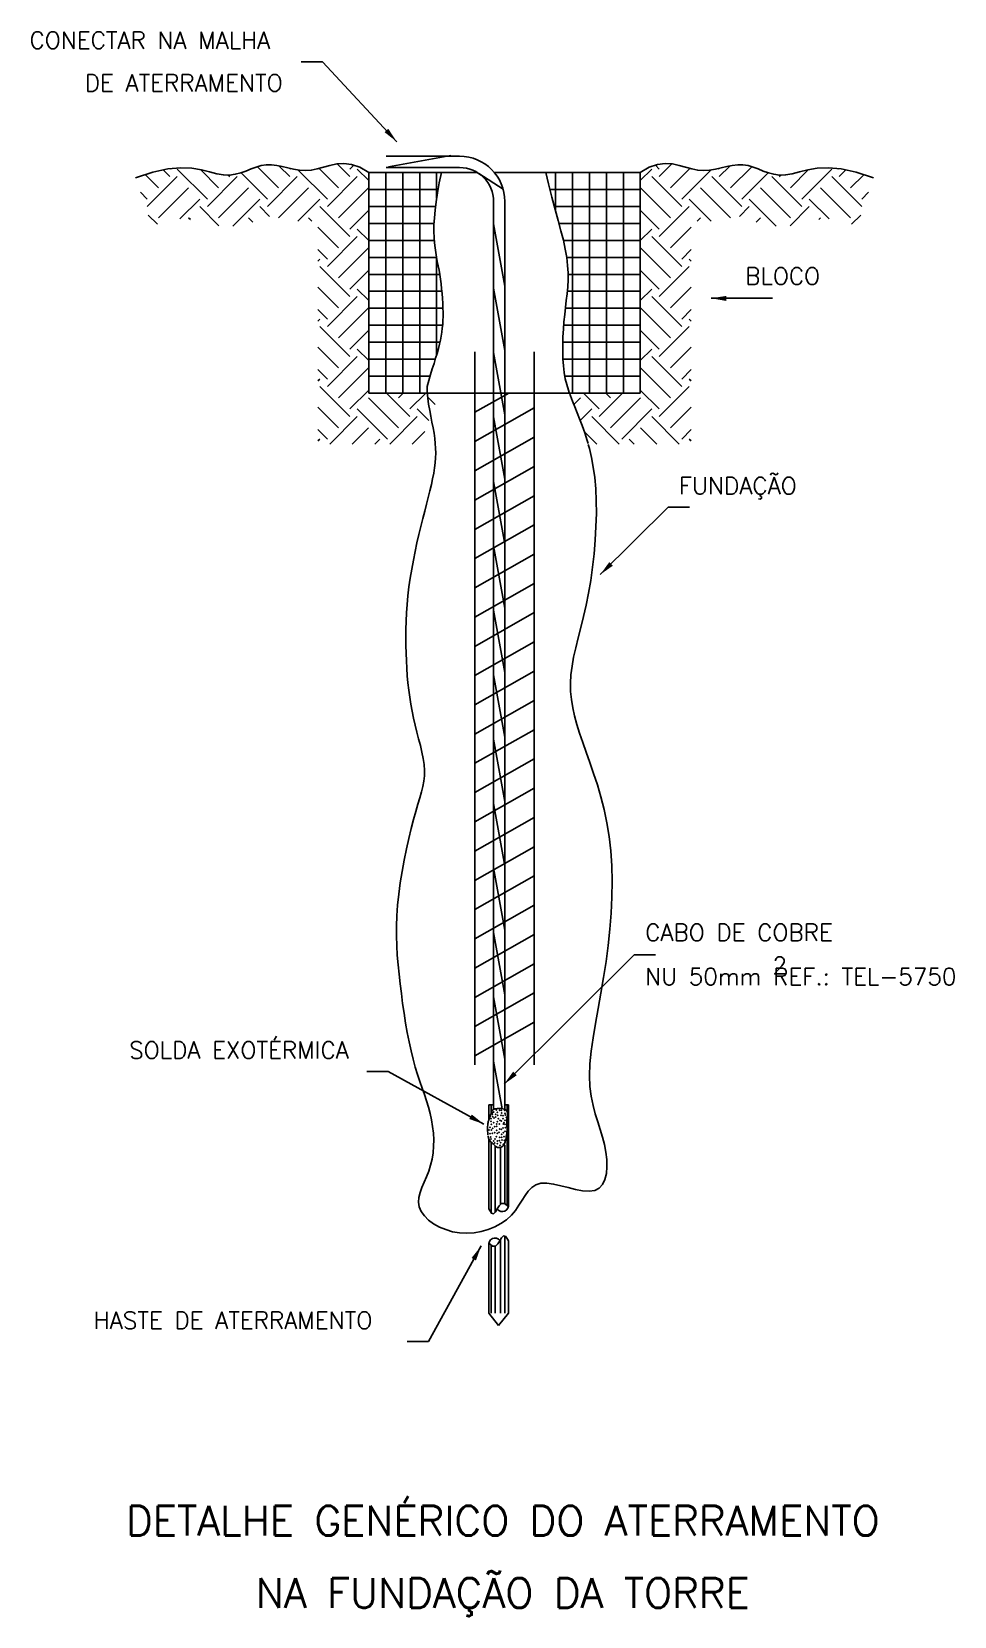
# Model space of a CAD drawing. Header units: millimetres. Extents: x -6581.2 to -6570.3, y -4698.7 to -4680.
import ezdxf
from ezdxf.enums import TextEntityAlignment as Align

# ---------------------------------------------------------------- set-up
doc = ezdxf.new("R2010")
doc.units = ezdxf.units.MM
doc.header["$LTSCALE"] = 10
doc.layers.add('Termotécnica', color=7, linetype='Continuous')
doc.styles.add('r140', font='romans.shx')
doc.styles.add('r80', font='romans.shx')

# ---------------------------------------------------------------- blocks, each defined once
blk = doc.blocks.new('*X2')
at = {"color": 0}
for p, q in [((5637.83, 3141.74), (5639.18, 3143.09)), ((5642.71, 3138.67), (5639.18, 3142.21)), ((5640.06, 3143.09), (5639.6, 3143.55)), ((5640.06, 3142.21), (5641.55, 3143.69)), ((5641.39, 3140.88), (5643.67, 3143.16)), ((5642.71, 3139.55), (5646.14, 3142.98)), ((5649.78, 3138.67), (5646.25, 3142.21)), ((5647.13, 3143.09), (5647.06, 3143.16)), ((5647.13, 3142.21), (5648.38, 3143.45)), ((5648.46, 3140.88), (5650.95, 3143.37)), ((5649.78, 3139.55), (5652.88, 3142.65)), ((5656.85, 3138.67), (5653.32, 3142.21)), ((5654.2, 3142.21), (5654.38, 3142.38)), ((5655.53, 3140.88), (5657.66, 3143.02)), ((5656.85, 3139.55), (5660.39, 3143.09)), ((5663.93, 3138.67), (5660.39, 3142.21)), ((5661.27, 3143.09), (5661.23, 3143.13)), ((5661.27, 3142.21), (5662.06, 3142.99)), ((5662.6, 3140.88), (5664.15, 3142.43)), ((5641.39, 3137.34), (5637.85, 3140.88)), ((5648.46, 3137.34), (5644.92, 3140.88)), ((5655.53, 3137.34), (5651.99, 3140.88)), ((5662.6, 3137.34), (5659.06, 3140.88)), ((5663.93, 3139.55), (5664.72, 3140.35)), ((5640.06, 3136.02), (5637.83, 3138.25)), ((5640.06, 3135.13), (5643.6, 3138.67)), ((5646.19, 3136.96), (5643.6, 3139.55)), ((5649.51, 3137.51), (5650.67, 3138.67)), ((5653.85, 3136.37), (5650.67, 3139.55)), ((5655.48, 3136.41), (5657.74, 3138.67)), ((5660.08, 3137.21), (5657.74, 3139.55)), ((5637.83, 3137.32), (5637.85, 3137.34)), ((5644.52, 3136.94), (5644.92, 3137.34)), ((5651.47, 3136.82), (5651.99, 3137.34)), ((5658.85, 3137.13), (5659.06, 3137.34)), ((5662.72, 3136.58), (5663.81, 3137.67)), ((5637.83, 3134.67), (5639.18, 3136.02)), ((5642.71, 3131.6), (5639.18, 3135.13)), ((5641.39, 3133.81), (5643.83, 3136.25)), ((5641.39, 3130.27), (5637.85, 3133.81)), ((5642.71, 3132.48), (5643.83, 3133.6)), ((5640.06, 3128.95), (5637.83, 3131.18)), ((5640.06, 3128.06), (5643.6, 3131.6)), ((5643.83, 3132.25), (5643.6, 3132.48)), ((5637.83, 3130.25), (5637.85, 3130.27)), ((5637.83, 3127.6), (5639.18, 3128.95)), ((5641.39, 3126.74), (5643.83, 3129.18)), ((5642.71, 3124.53), (5639.18, 3128.06)), ((5641.39, 3123.2), (5637.85, 3126.74)), ((5642.71, 3125.41), (5643.83, 3126.53)), ((5643.83, 3125.18), (5643.6, 3125.41)), ((5640.06, 3121.88), (5637.83, 3124.11)), ((5637.83, 3123.18), (5637.85, 3123.2)), ((5640.06, 3120.99), (5643.6, 3124.53)), ((5637.83, 3120.53), (5639.18, 3121.88)), ((5641.39, 3119.67), (5643.83, 3122.11)), ((5641.39, 3116.13), (5637.85, 3119.67)), ((5642.71, 3117.46), (5639.18, 3120.99)), ((5642.71, 3118.34), (5643.83, 3119.46)), ((5643.83, 3118.11), (5643.6, 3118.34)), ((5629.99, 3115.34), (5630.78, 3116.13)), ((5632.99, 3114.81), (5631.12, 3116.68)), ((5632.99, 3113.92), (5635.74, 3116.68)), ((5634.32, 3116.13), (5633.77, 3116.68)), ((5634.32, 3112.6), (5637.85, 3116.13)), ((5640.06, 3114.81), (5637.83, 3117.04)), ((5640.06, 3113.92), (5643.6, 3117.46)), ((5630.75, 3113.45), (5632.11, 3114.81)), ((5635.35, 3110.68), (5632.11, 3113.92)), ((5635.64, 3111.27), (5639.18, 3114.81)), ((5642.42, 3110.68), (5639.18, 3113.92)), ((5641.39, 3112.6), (5643.83, 3115.04)), ((5632.7, 3110.68), (5631.23, 3112.14)), ((5639.77, 3110.68), (5637.85, 3112.6)), ((5642.71, 3111.27), (5643.83, 3112.39)), ((5637.12, 3110.68), (5636.52, 3111.27)), ((5643.83, 3111.04), (5643.6, 3111.27))]:
    blk.add_line(p, q, dxfattribs=at)
blk = doc.blocks.new('*X1')
at = {"color": 0}
for p, q in [((5637.83, 3141.74), (5639.18, 3143.09)), ((5642.71, 3138.67), (5639.18, 3142.21)), ((5640.06, 3143.09), (5639.6, 3143.55)), ((5640.06, 3142.21), (5641.55, 3143.69)), ((5641.39, 3140.88), (5643.67, 3143.16)), ((5642.71, 3139.55), (5646.14, 3142.98)), ((5649.78, 3138.67), (5646.25, 3142.21)), ((5647.13, 3143.09), (5647.06, 3143.16)), ((5647.13, 3142.21), (5648.38, 3143.45)), ((5648.46, 3140.88), (5650.95, 3143.37)), ((5649.78, 3139.55), (5652.88, 3142.65)), ((5656.85, 3138.67), (5653.32, 3142.21)), ((5654.2, 3142.21), (5654.38, 3142.38)), ((5655.53, 3140.88), (5657.66, 3143.02)), ((5656.85, 3139.55), (5660.39, 3143.09)), ((5663.93, 3138.67), (5660.39, 3142.21)), ((5661.27, 3143.09), (5661.23, 3143.13)), ((5661.27, 3142.21), (5662.06, 3142.99)), ((5662.6, 3140.88), (5664.15, 3142.43)), ((5641.39, 3137.34), (5637.85, 3140.88)), ((5648.46, 3137.34), (5644.92, 3140.88)), ((5655.53, 3137.34), (5651.99, 3140.88)), ((5662.6, 3137.34), (5659.06, 3140.88)), ((5663.93, 3139.55), (5664.72, 3140.35)), ((5640.06, 3136.02), (5637.83, 3138.25)), ((5640.06, 3135.13), (5643.6, 3138.67)), ((5646.19, 3136.96), (5643.6, 3139.55)), ((5649.51, 3137.51), (5650.67, 3138.67)), ((5653.85, 3136.37), (5650.67, 3139.55)), ((5655.48, 3136.41), (5657.74, 3138.67)), ((5660.08, 3137.21), (5657.74, 3139.55)), ((5637.83, 3137.32), (5637.85, 3137.34)), ((5644.52, 3136.94), (5644.92, 3137.34)), ((5651.47, 3136.82), (5651.99, 3137.34)), ((5658.85, 3137.13), (5659.06, 3137.34)), ((5662.72, 3136.58), (5663.81, 3137.67)), ((5637.83, 3134.67), (5639.18, 3136.02)), ((5642.71, 3131.6), (5639.18, 3135.13)), ((5641.39, 3133.81), (5643.83, 3136.25)), ((5641.39, 3130.27), (5637.85, 3133.81)), ((5642.71, 3132.48), (5643.83, 3133.6)), ((5640.06, 3128.95), (5637.83, 3131.18)), ((5640.06, 3128.06), (5643.6, 3131.6)), ((5643.83, 3132.25), (5643.6, 3132.48)), ((5637.83, 3130.25), (5637.85, 3130.27)), ((5637.83, 3127.6), (5639.18, 3128.95)), ((5641.39, 3126.74), (5643.83, 3129.18)), ((5642.71, 3124.53), (5639.18, 3128.06)), ((5641.39, 3123.2), (5637.85, 3126.74)), ((5642.71, 3125.41), (5643.83, 3126.53)), ((5643.83, 3125.18), (5643.6, 3125.41)), ((5640.06, 3121.88), (5637.83, 3124.11)), ((5637.83, 3123.18), (5637.85, 3123.2)), ((5640.06, 3120.99), (5643.6, 3124.53)), ((5637.83, 3120.53), (5639.18, 3121.88)), ((5641.39, 3119.67), (5643.83, 3122.11)), ((5641.39, 3116.13), (5637.85, 3119.67)), ((5642.71, 3117.46), (5639.18, 3120.99)), ((5642.71, 3118.34), (5643.83, 3119.46)), ((5643.83, 3118.11), (5643.6, 3118.34)), ((5629.99, 3115.34), (5630.78, 3116.13)), ((5632.99, 3114.81), (5631.12, 3116.68)), ((5632.99, 3113.92), (5635.74, 3116.68)), ((5634.32, 3116.13), (5633.77, 3116.68)), ((5634.32, 3112.6), (5637.85, 3116.13)), ((5640.06, 3114.81), (5637.83, 3117.04)), ((5640.06, 3113.92), (5643.6, 3117.46)), ((5630.75, 3113.45), (5632.11, 3114.81)), ((5635.35, 3110.68), (5632.11, 3113.92)), ((5635.64, 3111.27), (5639.18, 3114.81)), ((5642.42, 3110.68), (5639.18, 3113.92)), ((5641.39, 3112.6), (5643.83, 3115.04)), ((5632.7, 3110.68), (5631.23, 3112.14)), ((5639.77, 3110.68), (5637.85, 3112.6)), ((5642.71, 3111.27), (5643.83, 3112.39)), ((5637.12, 3110.68), (5636.52, 3111.27)), ((5643.83, 3111.04), (5643.6, 3111.27))]:
    blk.add_line(p, q, dxfattribs=at)

msp = doc.modelspace()

# ---------------------------------------------------------------- linework, layer by layer
at = {"layer": 'Termotécnica', "color": 2}
for p, q in [((-6577.792, -4680.399), (-6578.042, -4680.399)), ((-6576.916, -4681.343), (-6577.792, -4680.399)), ((-6576.175, -4681.514), (-6577.039, -4681.514)), ((-6576.175, -4681.647), (-6577.039, -4681.647)), ((-6575.775, -4682.047), (-6575.775, -4692.75)), ((-6575.642, -4682.047), (-6575.642, -4692.75)), ((-6572.489, -4683.188), (-6573.211, -4683.188)), ((-6576.556, -4684.306), (-6574.881, -4684.306)), ((-6573.718, -4685.65), (-6574.518, -4686.445)), ((-6573.468, -4685.65), (-6573.718, -4685.65)), ((-6574.117, -4690.927), (-6575.651, -4692.452)), ((-6573.867, -4690.927), (-6574.117, -4690.927)), ((-6577.018, -4692.303), (-6577.268, -4692.303)), ((-6575.889, -4692.924), (-6577.018, -4692.303)), ((-6575.832, -4692.695), (-6575.832, -4692.877)), ((-6575.775, -4692.695), (-6575.832, -4692.695)), ((-6575.6, -4692.695), (-6575.642, -4692.695)), ((-6575.6, -4692.695), (-6575.6, -4693.866)), ((-6575.832, -4693.093), (-6575.832, -4693.923)), ((-6575.6, -4694.297), (-6575.6, -4695.15)), ((-6575.921, -4694.359), (-6576.542, -4695.487)), ((-6575.832, -4694.354), (-6575.832, -4695.15)), ((-6575.832, -4695.15), (-6575.716, -4695.295)), ((-6575.716, -4695.295), (-6575.6, -4695.15)), ((-6576.542, -4695.487), (-6576.792, -4695.487))]:
    msp.add_line(p, q, dxfattribs=at)
at = {"layer": 'Termotécnica', "color": 1}
for p, q in [((-6576.279, -4681.506), (-6577.014, -4681.64)), ((-6575.949, -4681.717), (-6575.662, -4681.902)), ((-6575.775, -4682.309), (-6575.642, -4683.044)), ((-6575.775, -4683.068), (-6575.642, -4683.803)), ((-6575.775, -4683.828), (-6575.642, -4684.563)), ((-6575.775, -4683.828), (-6575.642, -4684.563)), ((-6575.775, -4684.587), (-6575.642, -4685.322)), ((-6575.775, -4685.347), (-6575.642, -4686.082)), ((-6575.775, -4685.347), (-6575.642, -4686.082)), ((-6575.775, -4686.106), (-6575.642, -4686.841)), ((-6575.775, -4686.866), (-6575.642, -4687.601)), ((-6575.775, -4687.625), (-6575.642, -4688.36)), ((-6575.775, -4687.625), (-6575.642, -4688.36)), ((-6575.775, -4688.385), (-6575.642, -4689.119)), ((-6575.775, -4689.144), (-6575.642, -4689.879)), ((-6575.775, -4689.903), (-6575.642, -4690.638)), ((-6575.775, -4690.663), (-6575.642, -4691.398)), ((-6575.775, -4691.422), (-6575.642, -4692.157)), ((-6575.775, -4692.182), (-6575.674, -4692.741)), ((-6575.802, -4692.695), (-6575.802, -4692.788)), ((-6575.642, -4692.695), (-6575.642, -4692.75)), ((-6575.617, -4692.695), (-6575.617, -4692.774)), ((-6575.617, -4692.862), (-6575.617, -4693.88)), ((-6575.802, -4693.137), (-6575.802, -4693.969)), ((-6575.758, -4693.178), (-6575.758, -4693.963)), ((-6575.642, -4693.171), (-6575.642, -4693.86)), ((-6575.695, -4693.197), (-6575.695, -4693.872)), ((-6575.695, -4694.287), (-6575.695, -4695.15)), ((-6575.642, -4694.246), (-6575.642, -4695.15)), ((-6575.802, -4694.351), (-6575.802, -4695.15)), ((-6575.758, -4694.362), (-6575.758, -4695.15))]:
    msp.add_line(p, q, dxfattribs=at)
at = {"layer": 'Termotécnica', "color": 3}
for p, q in [((-6577.246, -4684.306), (-6577.246, -4681.706)), ((-6577.246, -4681.706), (-6575.966, -4681.706)), ((-6577.046, -4684.306), (-6577.046, -4681.706)), ((-6576.846, -4684.306), (-6576.846, -4681.706)), ((-6576.646, -4684.306), (-6576.646, -4681.706)), ((-6576.446, -4682.004), (-6576.446, -4681.706)), ((-6575.765, -4681.706), (-6574.046, -4681.706)), ((-6575.046, -4682.152), (-6575.046, -4681.706)), ((-6574.846, -4684.306), (-6574.846, -4681.706)), ((-6574.646, -4684.306), (-6574.646, -4681.706)), ((-6574.446, -4684.306), (-6574.446, -4681.706)), ((-6574.246, -4684.306), (-6574.246, -4681.706)), ((-6574.046, -4684.306), (-6574.046, -4681.706)), ((-6576.429, -4681.906), (-6577.246, -4681.906)), ((-6574.046, -4681.906), (-6575.111, -4681.906)), ((-6576.46, -4682.106), (-6577.246, -4682.106)), ((-6574.046, -4682.106), (-6575.058, -4682.106)), ((-6576.477, -4682.306), (-6577.246, -4682.306)), ((-6574.046, -4682.306), (-6575.004, -4682.306)), ((-6576.474, -4682.506), (-6577.246, -4682.506)), ((-6574.046, -4682.506), (-6574.953, -4682.506)), ((-6576.447, -4682.706), (-6577.246, -4682.706)), ((-6576.446, -4683.854), (-6576.446, -4682.713)), ((-6574.046, -4682.706), (-6574.913, -4682.706)), ((-6576.409, -4682.906), (-6577.246, -4682.906)), ((-6574.046, -4682.906), (-6574.898, -4682.906)), ((-6576.384, -4683.106), (-6577.246, -4683.106)), ((-6574.046, -4683.106), (-6574.907, -4683.106)), ((-6576.372, -4683.306), (-6577.246, -4683.306)), ((-6574.046, -4683.306), (-6574.929, -4683.306)), ((-6576.376, -4683.506), (-6577.246, -4683.506)), ((-6574.046, -4683.506), (-6574.949, -4683.506)), ((-6576.407, -4683.706), (-6577.246, -4683.706)), ((-6575.996, -4683.819), (-6575.996, -4692.225)), ((-6575.296, -4683.819), (-6575.296, -4692.225)), ((-6574.046, -4683.706), (-6574.96, -4683.706)), ((-6576.462, -4683.906), (-6577.246, -4683.906)), ((-6574.046, -4683.906), (-6574.959, -4683.906)), ((-6576.523, -4684.106), (-6577.246, -4684.106)), ((-6574.046, -4684.106), (-6574.936, -4684.106)), ((-6576.556, -4684.306), (-6577.246, -4684.306)), ((-6575.996, -4684.532), (-6575.597, -4684.306)), ((-6574.046, -4684.306), (-6574.881, -4684.306)), ((-6575.996, -4684.877), (-6575.296, -4684.48)), ((-6575.996, -4685.222), (-6575.296, -4684.825)), ((-6575.996, -4685.567), (-6575.296, -4685.17)), ((-6575.996, -4685.912), (-6575.296, -4685.515)), ((-6575.996, -4686.257), (-6575.296, -4685.86)), ((-6575.996, -4686.601), (-6575.296, -4686.205)), ((-6575.996, -4686.946), (-6575.296, -4686.549)), ((-6575.996, -4687.291), (-6575.296, -4686.894)), ((-6575.996, -4687.636), (-6575.296, -4687.239)), ((-6575.996, -4687.981), (-6575.296, -4687.584)), ((-6575.996, -4688.326), (-6575.296, -4687.929)), ((-6575.996, -4688.67), (-6575.296, -4688.274)), ((-6575.996, -4689.015), (-6575.296, -4688.618)), ((-6575.996, -4689.36), (-6575.296, -4688.963)), ((-6575.996, -4689.705), (-6575.296, -4689.308)), ((-6575.996, -4690.05), (-6575.296, -4689.653)), ((-6575.996, -4690.395), (-6575.296, -4689.998)), ((-6575.996, -4690.739), (-6575.296, -4690.343)), ((-6575.996, -4691.084), (-6575.296, -4690.688)), ((-6575.996, -4691.429), (-6575.296, -4691.032)), ((-6575.996, -4691.774), (-6575.296, -4691.377)), ((-6575.996, -4692.119), (-6575.296, -4691.722))]:
    msp.add_line(p, q, dxfattribs=at)
at = {"layer": 'Termotécnica', "color": 4}
for points in [[(-6577.246, -4681.706), (-6577.352, -4681.644), (-6577.449, -4681.61), (-6577.54, -4681.599), (-6577.624, -4681.605), (-6577.704, -4681.621), (-6577.779, -4681.643), (-6577.852, -4681.664), (-6577.923, -4681.679), (-6577.993, -4681.683), (-6578.063, -4681.678), (-6578.131, -4681.667), (-6578.199, -4681.651), (-6578.265, -4681.636), (-6578.33, -4681.623), (-6578.393, -4681.614), (-6578.455, -4681.614), (-6578.515, -4681.624), (-6578.574, -4681.642), (-6578.633, -4681.664), (-6578.693, -4681.688), (-6578.755, -4681.71), (-6578.819, -4681.727), (-6578.886, -4681.736), (-6578.958, -4681.734), (-6579.035, -4681.72), (-6579.121, -4681.697), (-6579.218, -4681.674), (-6579.331, -4681.656), (-6579.461, -4681.65), (-6579.613, -4681.663), (-6579.789, -4681.7), (-6579.993, -4681.77)], [(-6574.046, -4681.706), (-6573.94, -4681.644), (-6573.843, -4681.61), (-6573.752, -4681.599), (-6573.668, -4681.605), (-6573.588, -4681.621), (-6573.513, -4681.643), (-6573.44, -4681.664), (-6573.369, -4681.679), (-6573.299, -4681.683), (-6573.229, -4681.678), (-6573.161, -4681.667), (-6573.093, -4681.651), (-6573.027, -4681.636), (-6572.962, -4681.623), (-6572.899, -4681.614), (-6572.837, -4681.614), (-6572.777, -4681.624), (-6572.718, -4681.642), (-6572.659, -4681.664), (-6572.599, -4681.688), (-6572.537, -4681.71), (-6572.473, -4681.727), (-6572.406, -4681.736), (-6572.334, -4681.734), (-6572.257, -4681.72), (-6572.171, -4681.697), (-6572.074, -4681.674), (-6571.961, -4681.656), (-6571.831, -4681.65), (-6571.679, -4681.663), (-6571.503, -4681.7), (-6571.299, -4681.77)]]:
    msp.add_lwpolyline(points, dxfattribs=at)
at = {"layer": 'Termotécnica', "color": 2}
for points in [[(-6576.559, -4684.227), (-6576.538, -4684.156), (-6576.517, -4684.087), (-6576.497, -4684.021), (-6576.477, -4683.957), (-6576.459, -4683.896), (-6576.441, -4683.838), (-6576.426, -4683.782), (-6576.412, -4683.73), (-6576.401, -4683.68), (-6576.391, -4683.633), (-6576.384, -4683.587), (-6576.379, -4683.542), (-6576.375, -4683.497), (-6576.372, -4683.451), (-6576.371, -4683.403), (-6576.371, -4683.354), (-6576.372, -4683.301), (-6576.374, -4683.247), (-6576.377, -4683.19), (-6576.382, -4683.133), (-6576.387, -4683.075), (-6576.393, -4683.018), (-6576.4, -4682.961), (-6576.408, -4682.907), (-6576.418, -4682.855), (-6576.428, -4682.804), (-6576.438, -4682.754), (-6576.448, -4682.703), (-6576.457, -4682.65), (-6576.465, -4682.594), (-6576.472, -4682.534), (-6576.477, -4682.47), (-6576.479, -4682.399), (-6576.478, -4682.323), (-6576.473, -4682.239), (-6576.465, -4682.148), (-6576.453, -4682.05), (-6576.437, -4681.944), (-6576.415, -4681.829), (-6576.388, -4681.706)], [(-6574.884, -4684.297), (-6574.893, -4684.272), (-6574.913, -4684.205), (-6574.93, -4684.136), (-6574.943, -4684.063), (-6574.953, -4683.985), (-6574.959, -4683.903), (-6574.961, -4683.818), (-6574.961, -4683.731), (-6574.958, -4683.642), (-6574.953, -4683.554), (-6574.946, -4683.466), (-6574.937, -4683.38), (-6574.928, -4683.297), (-6574.918, -4683.216), (-6574.909, -4683.135), (-6574.902, -4683.054), (-6574.898, -4682.972), (-6574.898, -4682.888), (-6574.903, -4682.8), (-6574.913, -4682.707), (-6574.93, -4682.61), (-6574.953, -4682.505), (-6574.981, -4682.393), (-6575.014, -4682.271), (-6575.049, -4682.14), (-6575.088, -4681.996), (-6575.128, -4681.839), (-6575.16, -4681.706)], [(-6576.559, -4684.227), (-6576.557, -4684.296), (-6576.55, -4684.367), (-6576.541, -4684.438), (-6576.528, -4684.509), (-6576.515, -4684.579), (-6576.501, -4684.647), (-6576.488, -4684.714), (-6576.477, -4684.778), (-6576.468, -4684.84), (-6576.462, -4684.899), (-6576.458, -4684.956), (-6576.457, -4685.013), (-6576.458, -4685.07), (-6576.463, -4685.128), (-6576.47, -4685.188), (-6576.48, -4685.251), (-6576.493, -4685.316), (-6576.508, -4685.385), (-6576.526, -4685.458), (-6576.545, -4685.535), (-6576.566, -4685.615), (-6576.587, -4685.699), (-6576.61, -4685.786), (-6576.633, -4685.878), (-6576.655, -4685.973), (-6576.678, -4686.072), (-6576.699, -4686.174), (-6576.72, -4686.277), (-6576.739, -4686.381), (-6576.757, -4686.486), (-6576.772, -4686.591), (-6576.785, -4686.694), (-6576.795, -4686.796), (-6576.802, -4686.896), (-6576.807, -4686.995), (-6576.81, -4687.092), (-6576.811, -4687.187), (-6576.81, -4687.28), (-6576.807, -4687.372), (-6576.803, -4687.462), (-6576.798, -4687.55), (-6576.792, -4687.637), (-6576.784, -4687.722), (-6576.774, -4687.807), (-6576.763, -4687.89), (-6576.75, -4687.973), (-6576.735, -4688.056), (-6576.718, -4688.138), (-6576.699, -4688.22), (-6576.678, -4688.302), (-6576.658, -4688.382), (-6576.638, -4688.461), (-6576.62, -4688.539), (-6576.606, -4688.613), (-6576.595, -4688.685), (-6576.59, -4688.753), (-6576.591, -4688.818), (-6576.597, -4688.88), (-6576.608, -4688.943), (-6576.624, -4689.008), (-6576.644, -4689.077), (-6576.666, -4689.153), (-6576.691, -4689.237), (-6576.718, -4689.332), (-6576.746, -4689.438), (-6576.774, -4689.555), (-6576.802, -4689.679), (-6576.828, -4689.81), (-6576.853, -4689.944), (-6576.875, -4690.079), (-6576.893, -4690.212), (-6576.907, -4690.343), (-6576.916, -4690.468), (-6576.92, -4690.589), (-6576.92, -4690.705), (-6576.917, -4690.82), (-6576.91, -4690.932), (-6576.901, -4691.044), (-6576.889, -4691.156), (-6576.876, -4691.269), (-6576.862, -4691.384), (-6576.847, -4691.5), (-6576.83, -4691.617), (-6576.812, -4691.732), (-6576.792, -4691.845), (-6576.771, -4691.954), (-6576.748, -4692.059), (-6576.724, -4692.158), (-6576.698, -4692.251), (-6576.671, -4692.338), (-6576.644, -4692.42), (-6576.617, -4692.498), (-6576.59, -4692.574), (-6576.565, -4692.649), (-6576.543, -4692.723), (-6576.523, -4692.798), (-6576.506, -4692.874), (-6576.494, -4692.951), (-6576.485, -4693.029), (-6576.481, -4693.107), (-6576.482, -4693.184), (-6576.488, -4693.26), (-6576.499, -4693.335), (-6576.517, -4693.407), (-6576.54, -4693.476), (-6576.567, -4693.543), (-6576.594, -4693.607), (-6576.62, -4693.669), (-6576.642, -4693.73), (-6576.656, -4693.788), (-6576.66, -4693.845), (-6576.651, -4693.9), (-6576.627, -4693.954), (-6576.59, -4694.006), (-6576.541, -4694.054), (-6576.482, -4694.098), (-6576.414, -4694.136), (-6576.339, -4694.167), (-6576.259, -4694.191), (-6576.175, -4694.205), (-6576.09, -4694.209), (-6576.004, -4694.203), (-6575.92, -4694.188), (-6575.838, -4694.165), (-6575.761, -4694.134), (-6575.688, -4694.095), (-6575.623, -4694.05), (-6575.565, -4693.998), (-6575.517, -4693.94), (-6575.476, -4693.88), (-6575.439, -4693.82), (-6575.403, -4693.763), (-6575.366, -4693.712), (-6575.324, -4693.669), (-6575.276, -4693.637), (-6575.218, -4693.62), (-6575.148, -4693.619), (-6575.069, -4693.63), (-6574.984, -4693.649), (-6574.896, -4693.672), (-6574.809, -4693.693), (-6574.726, -4693.709), (-6574.649, -4693.715), (-6574.584, -4693.705), (-6574.531, -4693.678), (-6574.491, -4693.633), (-6574.463, -4693.575), (-6574.446, -4693.505), (-6574.439, -4693.426), (-6574.441, -4693.341), (-6574.451, -4693.253), (-6574.468, -4693.163), (-6574.491, -4693.075), (-6574.519, -4692.986), (-6574.548, -4692.896), (-6574.577, -4692.801), (-6574.603, -4692.702), (-6574.625, -4692.595), (-6574.639, -4692.48), (-6574.645, -4692.353), (-6574.639, -4692.214), (-6574.625, -4692.065), (-6574.602, -4691.905), (-6574.575, -4691.737), (-6574.543, -4691.562), (-6574.511, -4691.381), (-6574.479, -4691.195), (-6574.45, -4691.007), (-6574.424, -4690.817), (-6574.404, -4690.626), (-6574.39, -4690.435), (-6574.381, -4690.247), (-6574.378, -4690.061), (-6574.383, -4689.88), (-6574.394, -4689.703), (-6574.413, -4689.533), (-6574.44, -4689.37), (-6574.473, -4689.214), (-6574.511, -4689.065), (-6574.552, -4688.924), (-6574.596, -4688.789), (-6574.64, -4688.661), (-6574.683, -4688.539), (-6574.724, -4688.424), (-6574.761, -4688.315), (-6574.793, -4688.211), (-6574.82, -4688.111), (-6574.842, -4688.014), (-6574.858, -4687.918), (-6574.867, -4687.822), (-6574.869, -4687.725), (-6574.864, -4687.626), (-6574.851, -4687.524), (-6574.832, -4687.418), (-6574.807, -4687.307), (-6574.779, -4687.191), (-6574.748, -4687.069), (-6574.717, -4686.941), (-6574.686, -4686.806), (-6574.657, -4686.664), (-6574.631, -4686.514), (-6574.609, -4686.358), (-6574.591, -4686.199), (-6574.578, -4686.039), (-6574.569, -4685.88), (-6574.564, -4685.725), (-6574.565, -4685.575), (-6574.572, -4685.433), (-6574.583, -4685.301), (-6574.6, -4685.179), (-6574.621, -4685.065), (-6574.645, -4684.96), (-6574.659, -4684.911)], [(-6574.662, -4684.9), (-6574.672, -4684.863), (-6574.701, -4684.773), (-6574.731, -4684.689), (-6574.761, -4684.611), (-6574.79, -4684.538), (-6574.818, -4684.469), (-6574.845, -4684.402), (-6574.87, -4684.337), (-6574.877, -4684.317)], [(-6575.68, -4692.739), (-6575.697, -4692.739), (-6575.712, -4692.74), (-6575.727, -4692.74), (-6575.74, -4692.741), (-6575.751, -4692.742), (-6575.761, -4692.744), (-6575.77, -4692.747), (-6575.778, -4692.751), (-6575.784, -4692.756), (-6575.79, -4692.762), (-6575.794, -4692.769), (-6575.798, -4692.776), (-6575.801, -4692.783), (-6575.803, -4692.791), (-6575.805, -4692.799), (-6575.808, -4692.807), (-6575.81, -4692.814), (-6575.812, -4692.821), (-6575.815, -4692.828), (-6575.817, -4692.835), (-6575.819, -4692.842), (-6575.822, -4692.849), (-6575.825, -4692.856), (-6575.827, -4692.863), (-6575.83, -4692.87), (-6575.832, -4692.878), (-6575.835, -4692.886), (-6575.837, -4692.894), (-6575.839, -4692.904), (-6575.841, -4692.914), (-6575.843, -4692.925), (-6575.844, -4692.937), (-6575.845, -4692.95), (-6575.845, -4692.964), (-6575.846, -4692.978), (-6575.845, -4692.993), (-6575.845, -4693.007), (-6575.844, -4693.022), (-6575.843, -4693.035), (-6575.842, -4693.048)], [(-6575.617, -4692.98), (-6575.617, -4692.965), (-6575.618, -4692.952), (-6575.619, -4692.939), (-6575.62, -4692.926), (-6575.62, -4692.913), (-6575.62, -4692.899), (-6575.62, -4692.883), (-6575.618, -4692.867), (-6575.614, -4692.848), (-6575.611, -4692.828), (-6575.61, -4692.808), (-6575.612, -4692.788), (-6575.618, -4692.771), (-6575.63, -4692.756), (-6575.651, -4692.745), (-6575.68, -4692.739)], [(-6575.84, -4693.06), (-6575.838, -4693.071), (-6575.836, -4693.081), (-6575.834, -4693.089), (-6575.831, -4693.098), (-6575.827, -4693.105), (-6575.824, -4693.112), (-6575.819, -4693.118), (-6575.815, -4693.124), (-6575.81, -4693.13), (-6575.804, -4693.135), (-6575.799, -4693.14), (-6575.793, -4693.145), (-6575.787, -4693.15), (-6575.781, -4693.155), (-6575.776, -4693.16), (-6575.77, -4693.166), (-6575.764, -4693.171), (-6575.759, -4693.177), (-6575.753, -4693.182), (-6575.747, -4693.187), (-6575.741, -4693.191), (-6575.735, -4693.194), (-6575.729, -4693.197), (-6575.722, -4693.199), (-6575.715, -4693.2), (-6575.708, -4693.199), (-6575.7, -4693.198), (-6575.693, -4693.197), (-6575.686, -4693.194), (-6575.679, -4693.19), (-6575.673, -4693.186), (-6575.667, -4693.182), (-6575.661, -4693.176), (-6575.656, -4693.17), (-6575.651, -4693.162), (-6575.647, -4693.153), (-6575.642, -4693.143), (-6575.638, -4693.131), (-6575.635, -4693.118), (-6575.631, -4693.102), (-6575.628, -4693.086), (-6575.625, -4693.068), (-6575.622, -4693.05), (-6575.62, -4693.032), (-6575.618, -4693.014), (-6575.617, -4692.996)], [(-6575.832, -4693.923), (-6575.8, -4693.972), (-6575.775, -4693.979), (-6575.752, -4693.958), (-6575.731, -4693.922), (-6575.708, -4693.885), (-6575.68, -4693.859), (-6575.645, -4693.857), (-6575.6, -4693.893)], [(-6575.6, -4694.297), (-6575.632, -4694.249), (-6575.658, -4694.241), (-6575.68, -4694.262), (-6575.701, -4694.298), (-6575.724, -4694.335), (-6575.752, -4694.362), (-6575.787, -4694.363), (-6575.832, -4694.327)]]:
    msp.add_lwpolyline(points, dxfattribs=at)
for centre, radius, start, end in [((-6576.175, -4682.047), 0.533, 0, 90), ((-6576.175, -4682.047), 0.4, 0, 90), ((-6575.673, -4693.88), 0.0745, 217.379, 10.5552), ((-6575.759, -4694.341), 0.0745, 37.379, 190.5552)]:
    msp.add_arc(centre, radius, start, end, dxfattribs=at)
at = {"layer": 'Termotécnica', "color": 1}
for p in [(-6575.789, -4692.806), (-6575.784, -4692.787), (-6575.774, -4692.779), (-6575.749, -4692.806), (-6575.744, -4692.757), (-6575.73, -4692.784), (-6575.703, -4692.76), (-6575.685, -4692.76), (-6575.678, -4692.792), (-6575.643, -4692.76), (-6575.639, -4692.796), (-6575.831, -4692.991), (-6575.816, -4692.961), (-6575.806, -4692.89), (-6575.804, -4692.86), (-6575.801, -4692.927), (-6575.801, -4692.991), (-6575.786, -4692.836), (-6575.786, -4692.974), (-6575.774, -4692.905), (-6575.769, -4692.851), (-6575.762, -4692.952), (-6575.749, -4692.841), (-6575.74, -4692.949), (-6575.74, -4692.998), (-6575.737, -4692.92), (-6575.73, -4692.895), (-6575.727, -4692.821), (-6575.72, -4692.858), (-6575.708, -4692.922), (-6575.705, -4692.981), (-6575.7, -4692.88), (-6575.688, -4692.821), (-6575.685, -4692.888), (-6575.685, -4692.984), (-6575.666, -4692.824), (-6575.666, -4692.969), (-6575.663, -4692.86), (-6575.661, -4692.922), (-6575.653, -4692.905), (-6575.639, -4692.878), (-6575.639, -4692.927), (-6575.636, -4692.816), (-6575.636, -4692.966), (-6575.624, -4692.843), (-6575.816, -4693.035), (-6575.809, -4693.075), (-6575.804, -4693.099), (-6575.789, -4693.03), (-6575.776, -4693.121), (-6575.764, -4693.025), (-6575.764, -4693.146), (-6575.757, -4693.097), (-6575.742, -4693.072), (-6575.73, -4693.033), (-6575.73, -4693.124), (-6575.73, -4693.153), (-6575.71, -4693.02), (-6575.708, -4693.117), (-6575.703, -4693.077), (-6575.698, -4693.173), (-6575.69, -4693.141), (-6575.678, -4693.043), (-6575.678, -4693.077), (-6575.675, -4693.112), (-6575.661, -4693.025), (-6575.661, -4693.161), (-6575.651, -4693.072), (-6575.648, -4693.114), (-6575.639, -4693.008)]:
    msp.add_point(p, dxfattribs=at)
at = {"layer": 'Termotécnica', "color": 2}
for points in [[(-6577.016, -4681.19), (-6577.06, -4681.23), (-6576.916, -4681.343)], [(-6573.031, -4683.22), (-6573.031, -4683.16), (-6573.211, -4683.188)], [(-6574.369, -4686.34), (-6574.411, -4686.297), (-6574.518, -4686.445)], [(-6575.502, -4692.347), (-6575.544, -4692.304), (-6575.651, -4692.452)], [(-6576.032, -4692.81), (-6576.061, -4692.863), (-6575.889, -4692.924)], [(-6576.035, -4694.501), (-6575.983, -4694.531), (-6575.921, -4694.359)]]:
    msp.add_solid(points, dxfattribs=at)

# ---------------------------------------------------------------- block references
at = {"layer": 'Termotécnica', "color": 1, "yscale": 0.1, "zscale": 0.1}
for name, p, xscale in [('*X1', (-6013.463, -4995.974), -0.1), ('*X2', (-7137.829, -4995.974), 0.1)]:
    msp.add_blockref(name, p, dxfattribs=dict(at, xscale=xscale))

# ---------------------------------------------------------------- texts
at = {"layer": 'Termotécnica', "color": 2, "style": 'r80'}
for s, p in [('CONECTAR NA MALHA', (-6581.243, -4680.246)), ('DE ATERRAMENTO', (-6580.592, -4680.75)), ('BLOCO', (-6572.81, -4683.026)), ('FUNDAÇÃO', (-6573.591, -4685.498)), ('CABO DE COBRE', (-6573.989, -4690.764)), ('NU 50mm REF.: TEL-5750', (-6573.989, -4691.284)), ('2', (-6572.489, -4691.152)), ('SOLDA EXOTÉRMICA', (-6580.069, -4692.151)), ('HASTE DE ATERRAMENTO', (-6580.487, -4695.336))]:
    msp.add_text(s, height=0.2, dxfattribs=at).set_placement(p)
at = {"layer": 'Termotécnica', "color": 5, "style": 'r140'}
for s, p in [('DETALHE GENÉRICO DO ATERRAMENTO', (-6575.666, -4697.879)), ('NA FUNDAÇÃO DA TORRE', (-6575.666, -4698.73))]:
    msp.add_text(s, height=0.35, dxfattribs=at).set_placement(p, align=Align.BOTTOM_CENTER)

doc.saveas('drawing.dxf')
